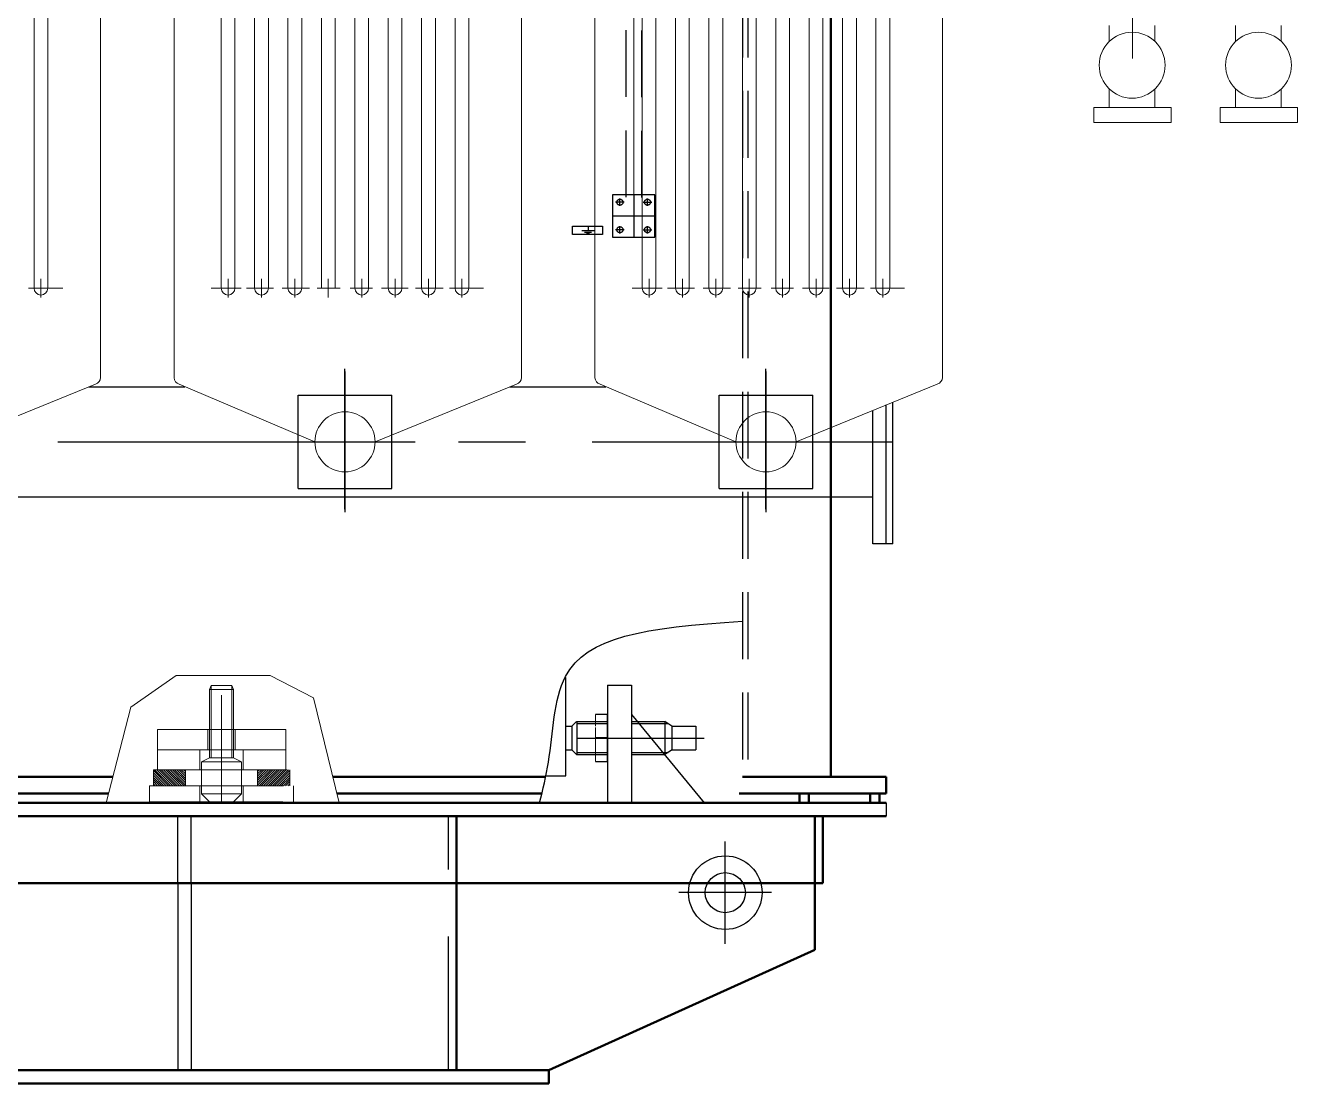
# Model space of a CAD drawing. Header units: inches. Extents: x -283 to 311, y 735 to 1155.
# Drawn here: x -90.37 to -42.77, y 974.54 to 1014.11 of the extents above; entities that cross this region are included whole.
import ezdxf

# ---------------------------------------------------------------- set-up
doc = ezdxf.new("R2010")
doc.units = ezdxf.units.IN
doc.header["$LTSCALE"] = 10
for name, pattern in [('ACAD_ISO02W100', [15, 12, -3]), ('CENTER', [2, 1.25, -0.25, 0.25, -0.25]), ('CENTER2', [28.575, 19.05, -3.175, 3.175, -3.175]), ('DASHED', [0.75, 0.5, -0.25]), ('DASHED2', [0.375, 0.25, -0.125])]:
    doc.linetypes.add(name, pattern=pattern)
for name, color, linetype, lineweight in [('0粗实线层', 7, 'Continuous', 50), ('1虚线层', 5, 'DASHED', 25), ('2中心线层', 1, 'CENTER', 25)]:
    doc.layers.add(name, color=color, linetype=linetype, lineweight=lineweight)
for name, color, linetype in [('1', 5, 'DASHED2'), ('1轮廓实线层', 7, 'Continuous'), ('2', 2, 'CENTER'), ('2细线层', 4, 'Continuous'), ('4', 2, 'Continuous'), ('5', 3, 'Continuous')]:
    doc.layers.add(name, color=color, linetype=linetype)

msp = doc.modelspace()

# ---------------------------------------------------------------- linework, layer by layer
at = {"lineweight": 0}
for p, q in [((-87.5582, 1058.6315), (-87.5582, 1000.9428)), ((-84.8079, 1058.625), (-84.8079, 1000.9363)), ((-71.8082, 1058.6315), (-71.8082, 1000.9428)), ((-69.0579, 1058.625), (-69.0579, 1000.9363)), ((-56.0582, 1058.6315), (-56.0582, 1000.9428)), ((-93.0356, 998.5372), (-87.7492, 1000.6999)), ((-84.6191, 1000.6939), (-79.5356, 998.5372)), ((-77.2856, 998.5372), (-71.9992, 1000.6999)), ((-68.8691, 1000.6939), (-63.7856, 998.5372)), ((-61.5356, 998.5372), (-56.2492, 1000.6999)), ((-86.4221, 988.6103), (-84.7223, 989.7979)), ((-84.7223, 989.7979), (-81.2041, 989.7979)), ((-81.2041, 989.7979), (-79.5834, 988.9665)), ((-87.344, 985.0372), (-86.4221, 988.6103)), ((-79.5834, 988.9665), (-78.6305, 985.0372))]:
    msp.add_line(p, q, dxfattribs=at)
at = {"linetype": 'ByBlock', "lineweight": 0}
for p, q in [((-49.8189, 1014.1107), (-49.8189, 1013.5068)), ((-48.1079, 1014.1107), (-48.1079, 1013.5105)), ((-45.0902, 1014.1107), (-45.0902, 1013.5068)), ((-43.3792, 1014.1107), (-43.3792, 1013.5105)), ((-49.8189, 1011.7377), (-49.8189, 1011.0465)), ((-48.1079, 1011.734), (-48.1079, 1011.0465)), ((-45.0902, 1011.7377), (-45.0902, 1011.0465)), ((-43.3792, 1011.734), (-43.3792, 1011.0465))]:
    msp.add_line(p, q, dxfattribs=at)
for p, q in [((-87.9941, 1000.5997), (-84.397, 1000.5997)), ((-72.2441, 1000.5997), (-68.647, 1000.5997)), ((-80.1606, 996.7872), (-80.1606, 1000.2872)), ((-80.1606, 1000.2872), (-76.6606, 1000.2872)), ((-76.6606, 996.7872), (-76.6606, 1000.2872)), ((-64.4106, 996.7872), (-64.4106, 1000.2872)), ((-64.4106, 1000.2872), (-60.9106, 1000.2872)), ((-60.9106, 996.7872), (-60.9106, 1000.2872)), ((-57.9106, 994.7247), (-57.9106, 1000.0202)), ((-58.6606, 994.7247), (-58.6606, 999.7134)), ((-58.1606, 994.7247), (-58.1606, 999.9179)), ((-80.1606, 996.7872), (-76.6606, 996.7872)), ((-64.4106, 996.7872), (-60.9106, 996.7872)), ((-208.4106, 996.4747), (-58.6606, 996.4747)), ((-57.9106, 994.7247), (-58.6606, 994.7247)), ((-70.1528, 986.0465), (-70.1483, 989.7218)), ((-70.8952, 986.0465), (-70.1528, 986.0465)), ((-84.6606, 982.0372), (-84.6606, 975.0372)), ((-84.6606, 982.0372), (-84.6606, 975.8122)), ((-84.1606, 982.0372), (-84.1606, 975.0372)), ((-84.1606, 982.0372), (-84.1606, 975.8122))]:
    msp.add_line(p, q)
for points in [[(-47.4993, 1011.0465), (-50.3963, 1011.0465), (-50.3963, 1010.4862), (-47.4993, 1010.4862)], [(-42.7706, 1011.0465), (-45.6676, 1011.0465), (-45.6676, 1010.4862), (-42.7706, 1010.4862)]]:
    msp.add_lwpolyline(points, close=True, dxfattribs=at)
for centre in [(-48.9615, 1012.6223), (-44.2327, 1012.6223)]:
    msp.add_circle(centre, 1.2319, dxfattribs=at)
for radius in [1.375, 0.75]:
    msp.add_circle((-64.1819, 981.6763), radius)
at = {"lineweight": 0}
for centre, start, end in [((-87.8082, 1000.9428), 283.65383, 0), ((-87.8082, 1000.9428), 283.65383, 0), ((-84.5579, 1000.9363), 180, 255.83609), ((-84.5579, 1000.9363), 180, 255.83609), ((-84.5579, 1000.9363), 180, 255.83609), ((-84.5579, 1000.9363), 180, 255.83609), ((-72.0582, 1000.9428), 283.65383, 0), ((-72.0582, 1000.9428), 283.65383, 0), ((-68.8079, 1000.9363), 180, 255.83609), ((-68.8079, 1000.9363), 180, 255.83609), ((-68.8079, 1000.9363), 180, 255.83609), ((-68.8079, 1000.9363), 180, 255.83609), ((-56.3082, 1000.9428), 283.65383, 0), ((-56.3082, 1000.9428), 283.65383, 0)]:
    msp.add_arc(centre, 0.25, start, end, dxfattribs=at)
msp.add_open_spline([(-71.1314, 985.0373), (-71.0081, 985.5352), (-70.6265, 987.0752), (-70.5996, 991.0579), (-67.2265, 991.5918), (-63.5347, 991.8307)], degree=3, knots=[0, 0, 0, 0, 2.0796909, 6.4317833, 14.0009038, 14.0009038, 14.0009038, 14.0009038])
at = {"layer": '0粗实线层'}
for p, q in [((-60.2356, 1052.9122), (-60.2356, 986.0122)), ((-203.4106, 986.0122), (-87.0924, 986.0122)), ((-78.867, 986.0122), (-70.9024, 986.0122)), ((-63.5356, 986.0122), (-58.1606, 986.0122)), ((-58.1606, 986.0122), (-58.1606, 985.3872)), ((-87.2537, 985.3872), (-203.4106, 985.3872)), ((-71.0453, 985.3872), (-78.7154, 985.3872)), ((-63.5356, 985.3872), (-63.6606, 985.3872)), ((-58.1606, 985.3872), (-63.5356, 985.3872)), ((-61.4106, 985.0372), (-61.4106, 985.3872)), ((-61.0606, 985.0372), (-61.0606, 985.3872)), ((-58.7606, 985.0372), (-58.7606, 985.3872)), ((-58.4106, 985.0372), (-58.4106, 985.3872)), ((-172.5356, 985.0372), (-58.1606, 985.0372)), ((-74.5356, 984.5372), (-208.9106, 984.5372)), ((-74.5356, 984.5372), (-58.1606, 984.5372)), ((-74.2356, 975.0372), (-74.2356, 984.5372)), ((-60.8356, 984.5372), (-60.8356, 979.5372)), ((-60.5356, 984.5372), (-60.5356, 982.0372)), ((-60.5356, 982.0372), (-96.6606, 982.0372)), ((-60.8356, 979.5372), (-70.7856, 975.0372)), ((-176.2856, 975.0372), (-70.7856, 975.0372)), ((-70.7856, 975.0372), (-70.7856, 974.5372)), ((-176.2856, 974.5372), (-70.7856, 974.5372)), ((-174.6606, 974.5372), (-72.9106, 974.5372))]:
    msp.add_line(p, q, dxfattribs=at)
at = {"layer": '1'}
for p, q in [((-67.8907, 1007.6879), (-67.8907, 1052.89)), ((-67.3051, 1007.6743), (-67.3274, 1052.89)), ((-63.5356, 1052.9122), (-63.5356, 986.0122)), ((-63.3356, 1052.9122), (-63.3356, 986.0122)), ((-66.8122, 1007.7816), (-68.4059, 1007.7816)), ((-68.4059, 1007.7816), (-68.4059, 1006.1878)), ((-68.1247, 1007.3638), (-68.1247, 1007.6369)), ((-67.6091, 1007.7816), (-67.6091, 1006.1878)), ((-67.0934, 1007.3638), (-67.0934, 1007.6369)), ((-66.8122, 1006.1878), (-66.8122, 1007.7816)), ((-67.9638, 1007.5003), (-68.2856, 1007.5003)), ((-67.2543, 1007.5003), (-66.9325, 1007.5003)), ((-68.4059, 1006.9847), (-66.8122, 1006.9847)), ((-69.9013, 1006.6099), (-68.7778, 1006.6099)), ((-69.9013, 1006.2868), (-69.9013, 1006.6099)), ((-68.7778, 1006.2868), (-69.9013, 1006.2868)), ((-69.0579, 1006.4339), (-69.5532, 1006.4339)), ((-69.1828, 1006.3652), (-69.4513, 1006.3652)), ((-69.2621, 1006.3176), (-69.3804, 1006.3176)), ((-69.3125, 1006.5923), (-69.3125, 1006.4325)), ((-68.7778, 1006.6099), (-68.7778, 1006.2868)), ((-68.4059, 1006.1878), (-66.8122, 1006.1878)), ((-67.9638, 1006.4691), (-68.2856, 1006.4691)), ((-68.1247, 1006.3325), (-68.1247, 1006.6057)), ((-67.2543, 1006.4691), (-66.9325, 1006.4691)), ((-67.0934, 1006.3325), (-67.0934, 1006.6057))]:
    msp.add_line(p, q, dxfattribs=at)
for centre in [(-68.1247, 1007.5003), (-67.0934, 1007.5003), (-68.1247, 1006.4691), (-67.0934, 1006.4691)]:
    msp.add_circle(centre, 0.1125, dxfattribs=at)
at = {"layer": '1虚线层', "linetype": 'CENTER2', "lineweight": 0}
msp.add_line((-67.6091, 1007.7816), (-67.6091, 1053.3486), dxfattribs=at)
at = {"layer": '1虚线层', "lineweight": 0}
for p, q in [((-83.4201, 989.4237), (-83.4801, 989.2737)), ((-83.4801, 989.2737), (-83.4801, 986.7237)), ((-83.4801, 989.2737), (-82.5801, 989.2737)), ((-83.4201, 989.4237), (-83.4201, 986.7237)), ((-83.4201, 989.4237), (-82.6401, 989.4237)), ((-82.6401, 989.4237), (-82.5801, 989.2737)), ((-82.6401, 989.4237), (-82.6401, 986.7237)), ((-82.5801, 989.2737), (-82.5801, 986.7237)), ((-69.0345, 988.3394), (-69.0345, 987.9097)), ((-85.4301, 987.7737), (-85.4301, 987.0237)), ((-85.4301, 987.7737), (-80.6301, 987.7737)), ((-80.6301, 987.7737), (-80.6301, 987.0237)), ((-85.4301, 987.0237), (-85.4301, 986.2737)), ((-85.4301, 987.0237), (-80.6301, 987.0237)), ((-83.8401, 987.0237), (-83.8401, 986.2737)), ((-83.4801, 986.7237), (-83.7801, 986.5737)), ((-83.4801, 986.7237), (-82.5801, 986.7237)), ((-82.5801, 986.7237), (-82.2801, 986.5737)), ((-82.2201, 987.0237), (-82.2201, 986.2737)), ((-80.6301, 987.0237), (-80.6301, 986.2737)), ((-85.5801, 986.2737), (-85.5801, 985.6737)), ((-85.5801, 986.2737), (-80.4801, 986.2737)), ((-85.0142, 985.6737), (-85.5801, 986.2395)), ((-84.934, 985.6737), (-85.534, 986.2737)), ((-84.8537, 985.6737), (-85.4537, 986.2737)), ((-84.7689, 985.6737), (-85.3689, 986.2737)), ((-84.684, 985.6737), (-85.284, 986.2737)), ((-84.6038, 985.6737), (-85.2038, 986.2737)), ((-84.5189, 985.6737), (-85.1189, 986.2737)), ((-84.5841, 985.8237), (-85.0341, 986.2737)), ((-84.4341, 985.6737), (-85.0341, 986.2737)), ((-84.3801, 985.7), (-84.9538, 986.2737)), ((-84.3801, 985.7848), (-84.8689, 986.2737)), ((-84.3801, 985.8697), (-84.7841, 986.2737)), ((-84.3801, 985.9499), (-84.7038, 986.2737)), ((-84.3801, 986.0348), (-84.619, 986.2737)), ((-84.3801, 986.1196), (-84.5341, 986.2737)), ((-84.3801, 986.2045), (-84.4493, 986.2737)), ((-84.3801, 986.2737), (-84.3801, 985.6737)), ((-84.3801, 986.2737), (-84.3801, 985.6737)), ((-84.3801, 986.2737), (-84.3801, 985.6737)), ((-83.7801, 986.5737), (-83.7801, 985.3737)), ((-83.7801, 986.5737), (-82.2801, 986.5737)), ((-83.7801, 986.2737), (-83.7801, 985.6737)), ((-83.4801, 986.2737), (-82.5801, 986.2737)), ((-82.2801, 986.5737), (-82.2801, 985.3737)), ((-82.2801, 986.2737), (-82.2801, 985.6737)), ((-81.6801, 985.9499), (-81.3564, 986.2737)), ((-81.6801, 985.7), (-81.1064, 986.2737)), ((-81.6801, 985.7848), (-81.1913, 986.2737)), ((-81.6801, 985.8697), (-81.2761, 986.2737)), ((-81.6801, 986.2045), (-81.6109, 986.2737)), ((-81.6801, 986.2737), (-81.6801, 985.6737)), ((-81.6801, 986.2737), (-81.6801, 985.6737)), ((-81.6801, 986.1196), (-81.5261, 986.2737)), ((-81.6801, 986.0348), (-81.4412, 986.2737)), ((-81.6261, 985.6737), (-81.0261, 986.2737)), ((-81.5413, 985.6737), (-80.9413, 986.2737)), ((-81.4761, 985.8237), (-81.0261, 986.2737)), ((-81.4564, 985.6737), (-80.8564, 986.2737)), ((-81.3762, 985.6737), (-80.7762, 986.2737)), ((-81.2913, 985.6737), (-80.6913, 986.2737)), ((-81.2065, 985.6737), (-80.6065, 986.2737)), ((-81.1262, 985.6737), (-80.5262, 986.2737)), ((-81.046, 985.6737), (-80.4801, 986.2395)), ((-80.4801, 986.2737), (-80.4801, 985.6737)), ((-85.0991, 985.6737), (-85.5801, 986.1547)), ((-85.1839, 985.6737), (-85.5801, 986.0698)), ((-85.2642, 985.6737), (-85.5801, 985.9896)), ((-85.3445, 985.6737), (-85.5801, 985.9093)), ((-85.4247, 985.6737), (-85.5801, 985.8291)), ((-85.5096, 985.6737), (-85.5801, 985.7442)), ((-80.9611, 985.6737), (-80.4801, 986.1547)), ((-80.8763, 985.6737), (-80.4801, 986.0698)), ((-80.796, 985.6737), (-80.4801, 985.9896)), ((-80.7157, 985.6737), (-80.4801, 985.9093)), ((-80.6355, 985.6737), (-80.4801, 985.8291)), ((-80.5506, 985.6737), (-80.4801, 985.7442)), ((-85.7286, 985.6737), (-85.7286, 985.0737)), ((-85.7286, 985.6737), (-80.3301, 985.6737)), ((-83.8401, 985.6737), (-83.8401, 985.0737)), ((-83.7801, 985.3737), (-83.4801, 985.0737)), ((-83.7801, 985.3737), (-82.2801, 985.3718)), ((-82.2801, 985.3737), (-82.5801, 985.0737)), ((-82.2201, 985.6737), (-82.2201, 985.0737)), ((-80.3316, 985.6737), (-80.3316, 985.0737)), ((-85.7301, 985.0737), (-80.1801, 985.0737)), ((-85.1901, 985.0737), (-84.2901, 985.0737))]:
    msp.add_line(p, q, dxfattribs=at)
at = {"layer": '1虚线层'}
for p, q in [((-68.592, 989.4378), (-67.6957, 989.4378)), ((-68.592, 989.4378), (-68.592, 985.0373)), ((-67.6957, 989.4378), (-67.6957, 985.0373)), ((-68.5908, 988.3394), (-69.0345, 988.3394)), ((-68.5908, 986.5797), (-68.5908, 988.3394)), ((-67.6969, 988.3394), (-64.9674, 985.0373)), ((-70.1593, 987.9068), (-69.9194, 987.9068)), ((-69.9194, 987.9058), (-69.7433, 988.0817)), ((-69.9194, 987.9068), (-69.9194, 987.0238)), ((-69.7415, 988.0831), (-69.7415, 986.843)), ((-69.7415, 988.0817), (-68.592, 988.0817)), ((-69.7415, 988.0055), (-68.592, 988.0055)), ((-67.6957, 988.0817), (-66.4457, 988.0817)), ((-67.6957, 988.0055), (-66.3314, 988.0055)), ((-66.1774, 987.903), (-66.4457, 988.0817)), ((-66.4408, 988.0785), (-66.4408, 986.843)), ((-66.1779, 987.9068), (-65.278, 987.9068)), ((-66.1779, 987.9068), (-66.1779, 987.0158)), ((-65.278, 987.9068), (-65.278, 987.0238)), ((-69.7065, 987.4603), (-64.9674, 987.4603)), ((-68.5908, 987.4665), (-69.0345, 987.4665)), ((-70.1593, 987.0238), (-69.9194, 987.0238)), ((-69.9272, 987.0238), (-69.7447, 986.8414)), ((-69.7447, 986.8414), (-68.592, 986.8414)), ((-69.7415, 986.9213), (-68.592, 986.9213)), ((-67.6957, 986.9213), (-66.3198, 986.9213)), ((-67.6957, 986.8414), (-66.7599, 986.8414)), ((-66.7599, 986.8414), (-66.4397, 986.8414)), ((-66.166, 987.0238), (-66.4397, 986.8414)), ((-66.166, 987.0238), (-65.278, 987.0238)), ((-69.0345, 986.5797), (-68.5908, 986.5797)), ((-84.6606, 982.0372), (-84.6606, 984.5372)), ((-84.1606, 982.0372), (-84.1606, 984.5372)), ((-74.5356, 975.0372), (-74.5356, 984.5372))]:
    msp.add_line(p, q, dxfattribs=at)
at = {"layer": '1虚线层', "linetype": 'DASHED', "lineweight": 0}
for p, q in [((-83.5401, 987.7737), (-83.5401, 987.0237)), ((-82.5201, 987.7737), (-82.5201, 987.0237))]:
    msp.add_line(p, q, dxfattribs=at)
at = {"layer": '1虚线层', "linetype": 'ACAD_ISO02W100', "lineweight": 0}
msp.add_line((-69.0345, 987.8576), (-69.0345, 986.5797), dxfattribs=at)
at = {"layer": '1轮廓实线层', "lineweight": 0}
for centre in [(-78.4106, 998.5372), (-62.6606, 998.5372)]:
    msp.add_circle(centre, 1.125, dxfattribs=at)
at = {"layer": '2'}
for p, q in [((-78.4106, 996.018), (-78.4106, 1001.2642)), ((-62.6606, 996.018), (-62.6606, 1001.2642))]:
    msp.add_line(p, q, dxfattribs=at)
at = {"layer": '2中心线层'}
for p, q in [((-78.4106, 1001.1622), (-78.4106, 995.9122)), ((-62.6606, 1001.1622), (-62.6606, 995.9122)), ((-209.1606, 998.5372), (-57.9106, 998.5372)), ((-81.0356, 998.5372), (-75.7856, 998.5372)), ((-65.2856, 998.5372), (-60.0356, 998.5372)), ((-64.1819, 979.7628), (-64.1819, 983.5898)), ((-62.4484, 981.6763), (-65.9154, 981.6763))]:
    msp.add_line(p, q, dxfattribs=at)
at = {"layer": '2中心线层', "lineweight": 0}
msp.add_line((-83.0301, 989.0574), (-83.0301, 985.0372), dxfattribs=at)
at = {"layer": '2细线层', "color": 0, "lineweight": 0}
for p, q in [((-90.0434, 1055.2878), (-90.0434, 1004.2866)), ((-89.528, 1004.2866), (-89.528, 1055.2878)), ((-83.0432, 1004.2866), (-83.0432, 1055.2878)), ((-82.5297, 1055.3183), (-82.5279, 1004.2866)), ((-81.7932, 1004.2866), (-81.7932, 1055.2878)), ((-81.2779, 1055.2878), (-81.2779, 1004.2866)), ((-80.5432, 1004.2866), (-80.5432, 1055.2878)), ((-80.0279, 1055.2878), (-80.0279, 1004.2866)), ((-79.2933, 1004.2866), (-79.2933, 1055.2878)), ((-78.7779, 1055.2878), (-78.7779, 1004.2866)), ((-78.0433, 1055.2878), (-78.0433, 1004.2866)), ((-77.528, 1004.2866), (-77.528, 1055.2878)), ((-76.7933, 1055.2878), (-76.7933, 1004.2866)), ((-76.278, 1004.2866), (-76.278, 1055.2878)), ((-75.5433, 1055.2878), (-75.5433, 1004.2866)), ((-75.028, 1004.2866), (-75.028, 1055.2878)), ((-74.2934, 1055.2878), (-74.2934, 1004.2866)), ((-73.778, 1004.2866), (-73.778, 1055.2878)), ((-67.2932, 1004.2866), (-67.2932, 1055.2878)), ((-66.7797, 1055.3183), (-66.7779, 1004.2866)), ((-66.0432, 1004.2866), (-66.0432, 1055.2878)), ((-65.5279, 1055.2878), (-65.5279, 1004.2866)), ((-64.7932, 1004.2866), (-64.7932, 1055.2878)), ((-64.2779, 1055.2878), (-64.2779, 1004.2866)), ((-63.5433, 1004.2866), (-63.5433, 1055.2878)), ((-63.0279, 1055.2878), (-63.0279, 1004.2866)), ((-62.2933, 1055.2878), (-62.2933, 1004.2866)), ((-61.778, 1004.2866), (-61.778, 1055.2878)), ((-61.0433, 1055.2878), (-61.0433, 1004.2866)), ((-60.528, 1004.2866), (-60.528, 1055.2878)), ((-59.7933, 1055.2878), (-59.7933, 1004.2866)), ((-59.278, 1004.2866), (-59.278, 1055.2878)), ((-58.5434, 1055.2878), (-58.5434, 1004.2866)), ((-58.028, 1004.2866), (-58.028, 1055.2878))]:
    msp.add_line(p, q, dxfattribs=at)
for centre in [(-89.7857, 1004.2866), (-82.7855, 1004.2866), (-81.5355, 1004.2866), (-80.2856, 1004.2866), (-77.7856, 1004.2866), (-76.5356, 1004.2866), (-75.2857, 1004.2866), (-74.0357, 1004.2866), (-67.0355, 1004.2866), (-65.7855, 1004.2866), (-64.5356, 1004.2866), (-63.2856, 1004.2866), (-62.0356, 1004.2866), (-60.7856, 1004.2866), (-59.5357, 1004.2866), (-58.2857, 1004.2866)]:
    msp.add_arc(centre, 0.2577, 180, 0, dxfattribs=at)
at = {"layer": '4', "color": 1, "lineweight": 0}
for p, q in [((-48.9478, 1049.274), (-48.9478, 1012.8741)), ((-90.2509, 1004.2866), (-88.9723, 1004.2866)), ((-89.7857, 1004.6389), (-89.7857, 1003.9343)), ((-83.4182, 1004.2866), (-82.2967, 1004.2866)), ((-82.7855, 1004.6389), (-82.7855, 1003.9343)), ((-82.0943, 1004.2866), (-81.0826, 1004.2866)), ((-81.5355, 1004.6389), (-81.5355, 1003.9343)), ((-80.7646, 1004.2866), (-79.736, 1004.2866)), ((-80.2856, 1004.6389), (-80.2856, 1003.9343)), ((-79.447, 1004.2866), (-78.5928, 1004.2866)), ((-79.0356, 1004.6389), (-79.0356, 1003.9343)), ((-78.217, 1004.2866), (-77.3787, 1004.2866)), ((-77.7856, 1004.6389), (-77.7856, 1003.9343)), ((-77.0463, 1004.2866), (-76.0475, 1004.2866)), ((-76.5356, 1004.6389), (-76.5356, 1003.9343)), ((-75.7729, 1004.2866), (-74.7322, 1004.2866)), ((-75.2857, 1004.6389), (-75.2857, 1003.9343)), ((-74.5009, 1004.2866), (-73.2223, 1004.2866)), ((-74.0357, 1004.6389), (-74.0357, 1003.9343)), ((-67.6682, 1004.2866), (-66.5467, 1004.2866)), ((-67.0355, 1004.6389), (-67.0355, 1003.9343)), ((-66.3443, 1004.2866), (-65.3326, 1004.2866)), ((-65.7855, 1004.6389), (-65.7855, 1003.9343)), ((-65.0146, 1004.2866), (-63.986, 1004.2866)), ((-64.5356, 1004.6389), (-64.5356, 1003.9343)), ((-63.697, 1004.2866), (-62.8428, 1004.2866)), ((-63.2856, 1004.6389), (-63.2856, 1003.9343)), ((-62.467, 1004.2866), (-61.6287, 1004.2866)), ((-62.0356, 1004.6389), (-62.0356, 1003.9343)), ((-61.2963, 1004.2866), (-60.2975, 1004.2866)), ((-60.7856, 1004.6389), (-60.7856, 1003.9343)), ((-60.0229, 1004.2866), (-58.9822, 1004.2866)), ((-59.5357, 1004.6389), (-59.5357, 1003.9343)), ((-58.7509, 1004.2866), (-57.4723, 1004.2866)), ((-58.2857, 1004.6389), (-58.2857, 1003.9343))]:
    msp.add_line(p, q, dxfattribs=at)
at = {"layer": '5', "color": 0}
msp.add_line((-58.1606, 985.0372), (-58.1606, 984.5372), dxfattribs=at)

doc.saveas('drawing.dxf')
